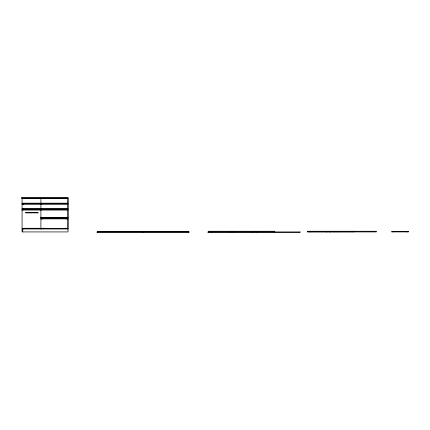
<?xml version="1.0" encoding="UTF-8"?>
<svg xmlns="http://www.w3.org/2000/svg" width="430" height="430" viewBox="0 0 430 430"><rect width="100%" height="100%" fill="white"/><g stroke="black" fill="none" stroke-linecap="round" stroke-linejoin="round"><path stroke-width="0.64" d="M68.031 198.149L21.5 198.149L21.5 197.397L68.031 197.397L68.031 231.926L22.064 231.926L22.064 198.149M22.064 198.262L67.918 198.262L67.918 228.529M22.064 203.17L67.918 203.17M22.064 203.358L67.918 203.358M22.064 203.433L67.918 203.433M22.064 204.379L67.918 204.379M22.064 208.867L67.918 208.867M22.064 209.055L67.918 209.055M22.064 209.13L67.918 209.13M22.064 210.076L67.918 210.076M40.898 217.661L67.918 217.661M40.898 217.849L67.918 217.849M40.898 217.924L67.918 217.924M41.199 218.795L43.312 218.795L43.312 218.187M67.354 218.795L65.242 218.795L65.242 218.187M40.898 218.87L67.918 218.87M23.913 228.266L40.028 228.266M22.064 228.529L68.031 228.529M22.747 228.98L68.031 228.98M307.563 231.437L326.322 231.437M326.698 231.437L353.718 231.437M307.563 231.813L326.322 231.813M326.698 231.813L353.718 231.813M407.215 231.474L407.215 231.926M392.912 231.474L392.912 231.926M353.718 231.249L353.718 231.926M337.905 231.249L337.905 231.926M334.131 231.249L334.131 231.926M330.283 231.249L330.283 231.926M329.907 231.249L329.907 231.926M326.698 231.249L326.698 231.926M326.322 231.249L326.322 231.926M310.395 231.249L310.395 231.926M274.732 231.926L274.732 231.249L252.84 231.249L252.84 231.926M256.124 231.249L256.124 231.926M252.464 231.926L252.464 231.249L208.308 231.249L208.308 231.926M233.861 231.249L233.861 231.926M230.577 231.249L230.577 231.926M230.2 231.249L230.2 231.926M211.592 231.249L211.592 231.926M188.308 231.926L188.308 231.474L97.357 231.474L97.357 231.926M143.023 231.474L143.023 231.926M142.642 231.474L142.642 231.926M67.354 203.256L67.354 204.589M67.354 208.577L67.354 209.91M67.354 217.209L67.354 219.219M67.354 228.529L67.354 228.98M67.128 217.209L67.128 218.187L41.425 218.187L41.425 217.209M66.79 217.247L66.79 217.698M66.559 217.698L66.559 218.187M65.242 227.927L65.242 228.529M43.312 227.927L43.312 228.529M41.995 217.698L41.995 218.187M41.764 217.247L41.764 217.698M41.199 203.256L41.199 204.589M41.199 208.577L41.199 209.91M41.199 217.209L41.199 219.219M41.199 228.529L41.199 228.98M40.898 198.262L40.898 228.529M40.522 203.256L40.522 204.589M40.522 208.577L40.522 209.91M40.522 228.529L40.522 228.98M37.523 212.415L37.523 212.904M26.047 212.415L26.047 212.904M23.424 203.256L23.424 204.589M23.424 208.577L23.424 209.91M23.424 228.529L23.424 228.98M22.747 203.256L22.747 204.755M22.747 208.577L22.747 210.039M22.747 228.529L22.747 231.926M38.012 212.415L25.558 212.415L25.558 212.904L38.012 212.904L38.012 212.415M376.25 231.249L307.563 231.249L307.563 231.926L376.25 231.926L376.25 231.249M408.5 231.474L391.628 231.474L391.628 231.926L408.5 231.926L408.5 231.474M189.06 231.926L96.981 231.926L96.981 232.377L189.06 232.377L189.06 231.926M300.016 231.926L207.932 231.926L207.932 232.603L300.016 232.603L300.016 231.926"/></g></svg>
